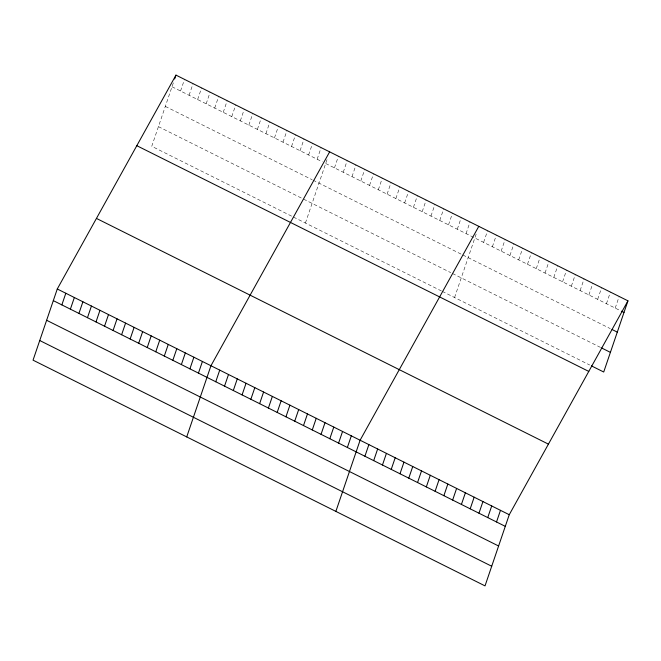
<?xml version="1.0" encoding="UTF-8"?>
<svg xmlns="http://www.w3.org/2000/svg" width="661" height="661" viewBox="0 0 661 661"><rect width="100%" height="100%" fill="white"/><g stroke="black" fill="none" stroke-linecap="round" stroke-linejoin="round"><path stroke-width="0.5" stroke-dasharray="3.31 2.48" d="M173.331 82.873L151.749 146.288L292.608 216.634M180.552 91.02L184.51 79.378M189.087 95.283L193.053 83.641M197.622 99.547L201.588 87.905M206.166 103.81L210.124 92.168M214.701 108.074L218.659 96.432M223.236 112.337L227.202 100.695M231.771 116.6L235.737 104.959M240.315 120.864L244.273 109.222M248.85 125.127L252.816 113.485M257.385 129.391L261.351 117.749M265.92 133.654L269.886 122.012M274.464 137.918L278.421 126.276M282.999 142.181L286.965 130.539M291.534 146.445L295.5 134.803M300.069 150.708L304.035 139.066M308.613 154.971L312.57 143.33M317.148 159.235L321.114 147.593M305.415 223.03L327.005 159.623M334.458 167.886L338.424 156.244M343.233 172.265L347.199 160.623M352.007 176.644L355.965 165.002M360.782 181.031L364.74 169.39M369.549 185.411L373.515 173.769M378.323 189.79L382.289 178.148M387.098 194.177L391.064 182.535M395.873 198.556L399.839 186.914M404.648 202.935L408.614 191.293M413.422 207.323L417.38 195.673M422.197 211.702L426.155 200.06M430.964 216.081L434.93 204.439M439.739 220.46L443.705 208.818M448.513 224.847L452.479 213.206M457.288 229.227L461.254 217.585M466.063 233.606L470.029 221.964M454.57 297.524L476.16 234.11M483.612 242.372L487.57 230.73M492.379 246.751L496.345 235.109M501.154 251.139L505.12 239.497M509.928 255.518L513.894 243.876M518.703 259.897L522.669 248.255M527.478 264.284L531.444 252.642M536.253 268.663L540.211 257.022M545.028 273.043L548.985 261.401M553.794 277.43L557.76 265.78M562.569 281.809L566.535 270.167M571.344 286.188L575.31 274.546M580.118 290.567L584.084 278.925M588.893 294.955L592.859 283.313M597.668 299.334L601.626 287.692M606.443 303.713L610.4 292.071M615.209 308.1L619.175 296.459M172.017 86.756L322.271 161.796M325.683 163.498L620.481 310.728M165.324 106.404L312.166 179.734M313.017 180.164L462.006 254.568M462.882 255.006L610.277 328.616M158.433 126.639L301.862 198.275M303.564 199.126L450.728 272.621M452.479 273.497L600.758 347.546M293.467 217.064L441.408 290.947M442.283 291.385L589.686 365.004"/><path stroke-width="0.99" d="M57.276 288.989L33.05 360.162L485.025 585.886L509.251 514.712L627.95 300.838L175.975 75.114L57.276 288.989L509.251 514.712M61.853 304.895L65.819 293.253M70.388 309.158L74.354 297.516M78.932 313.421L82.889 301.78M87.467 317.685L91.433 306.043M174.653 78.998L175.975 75.114M96.002 321.948L99.968 310.306M104.537 326.212L108.503 314.57M113.081 330.475L117.038 318.833M121.616 334.739L125.582 323.097M130.151 339.002L134.117 327.36M138.686 343.266L142.652 331.624M147.229 347.529L151.187 335.887M155.765 351.792L159.731 340.151M164.3 356.056L168.266 344.414M172.835 360.319L176.801 348.678M181.378 364.583L185.336 352.941M189.914 368.846L193.88 357.204M198.449 373.11L202.415 361.468M186.724 436.913L210.95 365.731L329.649 151.856M215.759 381.761L219.725 370.119M224.533 386.14L228.499 374.498M233.308 390.519L237.274 378.877M242.083 394.906L246.049 383.264M250.858 399.285L254.815 387.643M259.633 403.664L263.59 392.023M268.399 408.052L272.365 396.41M277.174 412.431L281.14 400.789M285.949 416.81L289.915 405.168M294.723 421.197L298.689 409.556M303.498 425.577L307.464 413.935M312.273 429.956L316.231 418.314M321.048 434.343L325.005 422.693M329.814 438.722L333.78 427.08M338.589 443.101L342.555 431.459M347.364 447.48L351.33 435.839M335.871 511.399L360.105 440.226L478.795 226.351M364.913 456.247L368.879 444.605M373.688 460.626L377.646 448.984M382.463 465.013L386.421 453.372M391.229 469.393L395.195 457.751M400.004 473.772L403.97 462.13M408.779 478.159L412.745 466.517M417.554 482.538L421.52 470.896M426.328 486.917L430.294 475.276M435.103 491.305L439.061 479.663M443.878 495.684L447.836 484.042M452.645 500.063L456.611 488.421M461.419 504.45L465.385 492.8M470.194 508.83L474.16 497.188M478.969 513.209L482.935 501.567M487.744 517.588L491.71 505.946M496.518 521.975L500.476 510.333M627.95 300.838L603.716 372.011L591.438 365.88M621.357 311.166L623.984 312.479M612.036 329.5L617.3 332.128M601.634 347.983L610.409 352.363M136.81 145.693L588.777 371.416M96.448 218.411L548.423 444.134M53.318 300.631L505.293 526.354M46.625 320.279L498.601 546.003M39.734 340.514L491.71 566.246"/></g></svg>
